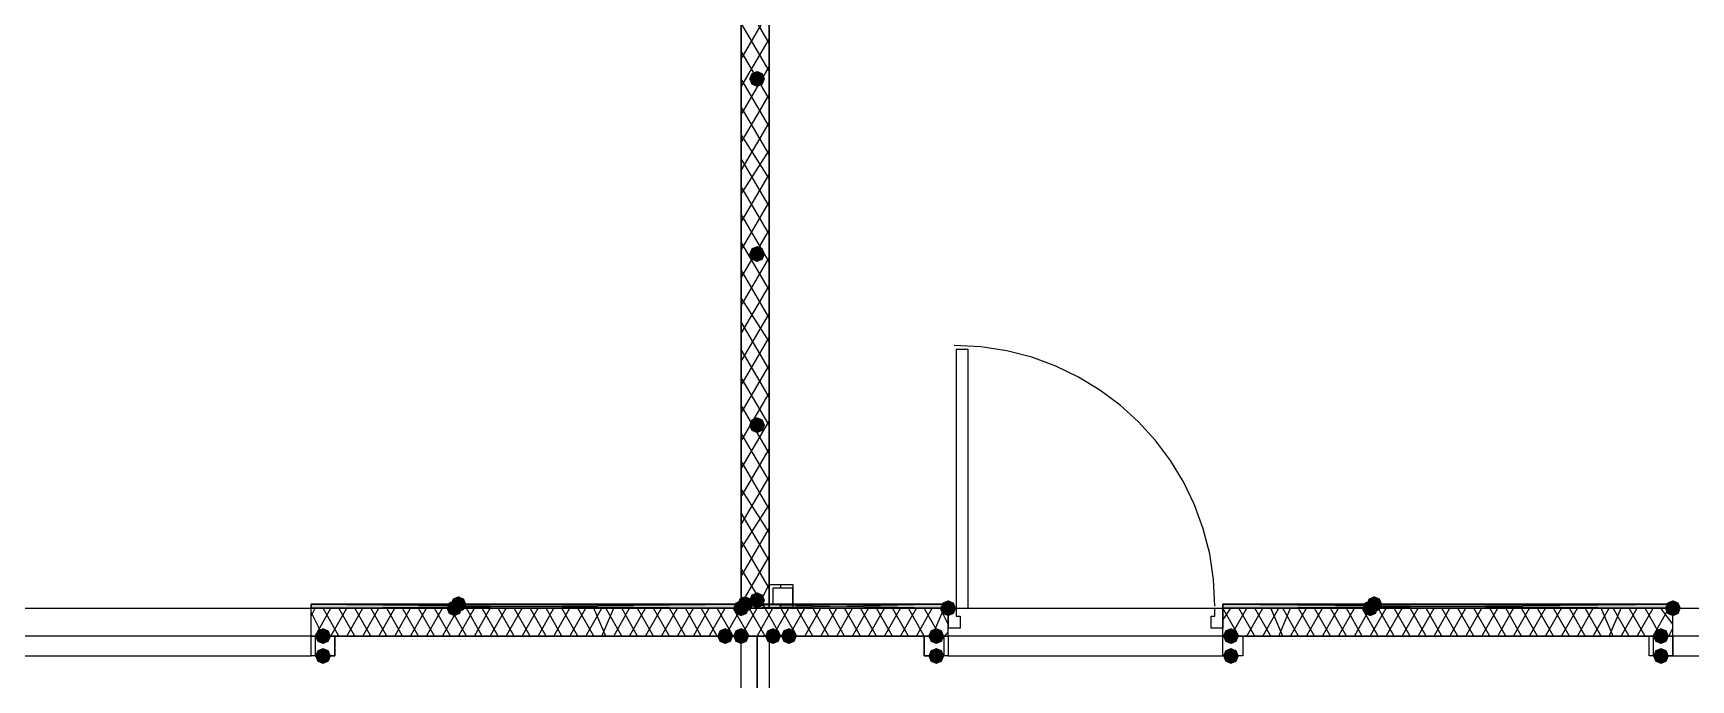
# Model space of a CAD drawing. Header units: millimetres. Extents: x 0 to 420, y 0 to 297.
# Drawn here: x 352.22 to 369.85, y 186.94 to 193.82 of the extents above; entities that cross this region are included whole.
import ezdxf

# ---------------------------------------------------------------- set-up
doc = ezdxf.new("R2010")
doc.units = ezdxf.units.MM
doc.layers.get('0').update_dxf_attribs({"linetype": 'CONTINUOUS'})

msp = doc.modelspace()

# ---------------------------------------------------------------- hatches: boundary and pattern name
at = {"true_color": 0x000007}
for points in [[(360.002667, 193.336333), (359.977796, 193.276537), (359.918, 193.251667), (359.858204, 193.276537), (359.833333, 193.336333), (359.858204, 193.396129), (359.918, 193.421), (359.977796, 193.396129)], [(360.002667, 191.473667), (359.977796, 191.413871), (359.918, 191.389), (359.858204, 191.413871), (359.833333, 191.473667), (359.858204, 191.533462), (359.918, 191.558333), (359.977796, 191.533463)], [(360.002667, 189.653333), (359.977796, 189.593537), (359.918, 189.568667), (359.858204, 189.593537), (359.833333, 189.653333), (359.858204, 189.713129), (359.918, 189.738), (359.977796, 189.713129)], [(360.002667, 187.790667), (359.977796, 187.730871), (359.918, 187.706), (359.858204, 187.730871), (359.833333, 187.790667), (359.858204, 187.850462), (359.918, 187.875333), (359.977796, 187.850463)], [(355.388333, 187.409667), (355.363462, 187.349871), (355.303667, 187.325), (355.243871, 187.349871), (355.219, 187.409667), (355.243871, 187.469462), (355.303667, 187.494333), (355.363462, 187.469463)], [(359.664, 187.409667), (359.639129, 187.349871), (359.579333, 187.325), (359.519537, 187.349871), (359.494667, 187.409667), (359.519537, 187.469462), (359.579333, 187.494333), (359.639129, 187.469463)], [(359.833333, 187.409667), (359.808463, 187.349871), (359.748667, 187.325), (359.688871, 187.349871), (359.664, 187.409667), (359.688871, 187.469462), (359.748667, 187.494333), (359.808462, 187.469463)], [(360.172, 187.409667), (360.147129, 187.349871), (360.087333, 187.325), (360.027538, 187.349871), (360.002667, 187.409667), (360.027537, 187.469462), (360.087333, 187.494333), (360.147129, 187.469463)], [(360.341333, 187.409667), (360.316462, 187.349871), (360.256667, 187.325), (360.196871, 187.349871), (360.172, 187.409667), (360.196871, 187.469462), (360.256667, 187.494333), (360.316462, 187.469463)], [(361.907667, 187.409667), (361.882796, 187.349871), (361.823, 187.325), (361.763204, 187.349871), (361.738333, 187.409667), (361.763204, 187.469462), (361.823, 187.494333), (361.882796, 187.469463)], [(365.040333, 187.409667), (365.015463, 187.349871), (364.955667, 187.325), (364.895871, 187.349871), (364.871, 187.409667), (364.895871, 187.469462), (364.955667, 187.494333), (365.015462, 187.469463)], [(369.612333, 187.409667), (369.587463, 187.349871), (369.527667, 187.325), (369.467871, 187.349871), (369.443, 187.409667), (369.467871, 187.469462), (369.527667, 187.494333), (369.587462, 187.469463)], [(355.388333, 187.198), (355.363462, 187.138204), (355.303667, 187.113333), (355.243871, 187.138204), (355.219, 187.198), (355.243871, 187.257796), (355.303667, 187.282667), (355.363462, 187.257796)], [(361.907667, 187.198), (361.882796, 187.138204), (361.823, 187.113333), (361.763204, 187.138204), (361.738333, 187.198), (361.763204, 187.257796), (361.823, 187.282667), (361.882796, 187.257796)], [(365.040333, 187.198), (365.015463, 187.138204), (364.955667, 187.113333), (364.895871, 187.138204), (364.871, 187.198), (364.895871, 187.257796), (364.955667, 187.282667), (365.015462, 187.257796)], [(369.612333, 187.198), (369.587463, 187.138204), (369.527667, 187.113333), (369.467871, 187.138204), (369.443, 187.198), (369.467871, 187.257796), (369.527667, 187.282667), (369.587462, 187.257796)]]:
    msp.add_hatch(color=0, dxfattribs=at).paths.add_polyline_path(points, flags=0)
h = msp.add_hatch(color=0, dxfattribs=at)
h.paths.add_polyline_path([(359.748667, 187.748333), (355.176667, 187.748333), (359.748667, 187.706)], flags=0)
h.paths.add_polyline_path([(355.176667, 187.748333), (359.748667, 187.706), (355.176667, 187.706)], flags=0)
at = {"true_color": 0x0000fe}
for points in [[(356.785333, 187.706), (356.760463, 187.646204), (356.700667, 187.621333), (356.640871, 187.646204), (356.616, 187.706), (356.640871, 187.765796), (356.700667, 187.790667), (356.760462, 187.765796)], [(356.827667, 187.748333), (356.802796, 187.688537), (356.743, 187.663667), (356.683204, 187.688537), (356.658333, 187.748333), (356.683204, 187.808129), (356.743, 187.833), (356.802796, 187.808129)], [(359.833333, 187.706), (359.808463, 187.646204), (359.748667, 187.621333), (359.688871, 187.646204), (359.664, 187.706), (359.688871, 187.765796), (359.748667, 187.790667), (359.808462, 187.765796)], [(359.833333, 187.706), (359.808463, 187.646204), (359.748667, 187.621333), (359.688871, 187.646204), (359.664, 187.706), (359.688871, 187.765796), (359.748667, 187.790667), (359.808462, 187.765796)], [(359.875667, 187.748333), (359.850796, 187.688537), (359.791, 187.663667), (359.731204, 187.688537), (359.706333, 187.748333), (359.731204, 187.808129), (359.791, 187.833), (359.850796, 187.808129)], [(359.875667, 187.748333), (359.850796, 187.688537), (359.791, 187.663667), (359.731204, 187.688537), (359.706333, 187.748333), (359.731204, 187.808129), (359.791, 187.833), (359.850796, 187.808129)], [(362.034667, 187.706), (362.009796, 187.646204), (361.95, 187.621333), (361.890204, 187.646204), (361.865333, 187.706), (361.890204, 187.765796), (361.95, 187.790667), (362.009796, 187.765796)], [(366.522, 187.706), (366.497129, 187.646204), (366.437333, 187.621333), (366.377538, 187.646204), (366.352667, 187.706), (366.377537, 187.765796), (366.437333, 187.790667), (366.497129, 187.765796)], [(366.564333, 187.748333), (366.539462, 187.688537), (366.479667, 187.663667), (366.419871, 187.688537), (366.395, 187.748333), (366.419871, 187.808129), (366.479667, 187.833), (366.539462, 187.808129)], [(369.739333, 187.706), (369.714462, 187.646204), (369.654667, 187.621333), (369.594871, 187.646204), (369.57, 187.706), (369.594871, 187.765796), (369.654667, 187.790667), (369.714462, 187.765796)]]:
    msp.add_hatch(color=0, dxfattribs=at).paths.add_polyline_path(points, flags=0)
at = {"true_color": 0x000007}
h = msp.add_hatch(color=0, dxfattribs=at)
h.paths.add_polyline_path([(361.95, 187.748333), (359.791, 187.748333), (361.95, 187.706)], flags=0)
h.paths.add_polyline_path([(359.791, 187.748333), (361.95, 187.706), (359.791, 187.706)], flags=0)
h = msp.add_hatch(color=0, dxfattribs=at)
h.paths.add_polyline_path([(369.654667, 187.748333), (364.871, 187.748333), (369.654667, 187.706)], flags=0)
h.paths.add_polyline_path([(364.871, 187.748333), (369.654667, 187.706), (364.871, 187.706)], flags=0)

# ---------------------------------------------------------------- linework, layer by layer
at = {"color": 0, "true_color": 0x000007}
for points in [[(342.646, 187.706), (359.748667, 187.706), (359.748667, 222.207667), (342.646, 222.207667)], [(360.045, 222.207667), (360.045, 187.706), (389.255, 187.706), (389.255, 216.111667), (372.448667, 216.111667), (372.448667, 222.207667)], [(362.034667, 190.457667), (362.034667, 187.706), (362.161667, 187.706), (362.161667, 190.457667)], [(360.299, 187.706), (360.045, 187.706), (360.045, 187.96), (360.299, 187.96)], [(360.299, 187.748333), (360.299, 187.917667), (360.087333, 187.917667), (360.087333, 187.748333)], [(359.748667, 187.748333), (355.176667, 187.748333), (359.748667, 187.706)], [(355.176667, 187.748333), (359.748667, 187.706), (355.176667, 187.706)], [(355.176667, 187.706), (355.176667, 187.748333), (359.748667, 187.748333), (359.748667, 187.706), (355.176667, 187.706), (359.748667, 187.706), (359.748667, 187.748333), (355.176667, 187.748333)], [(361.95, 187.748333), (359.791, 187.748333), (361.95, 187.706)], [(359.791, 187.748333), (361.95, 187.706), (359.791, 187.706)], [(361.95, 187.748333), (359.791, 187.748333), (359.791, 187.706), (361.95, 187.706)], [(361.95, 187.748333), (359.791, 187.748333), (359.791, 187.706), (361.95, 187.706)], [(361.95, 187.494333), (361.95, 187.706), (362.034667, 187.706), (362.034667, 187.621333), (362.077, 187.621333), (362.077, 187.494333)], [(361.95, 187.706), (361.95, 187.494333)], [(364.744, 187.494333), (364.744, 187.621333), (364.786333, 187.621333), (364.786333, 187.706), (364.871, 187.706), (364.871, 187.494333)], [(369.654667, 187.748333), (364.871, 187.748333), (369.654667, 187.706)], [(364.871, 187.748333), (369.654667, 187.706), (364.871, 187.706)], [(364.871, 187.706), (364.871, 187.748333), (369.654667, 187.748333), (369.654667, 187.706), (364.871, 187.706), (369.654667, 187.706), (369.654667, 187.748333), (364.871, 187.748333)], [(364.871, 187.706), (364.871, 187.494333)], [(359.748667, 187.409667), (342.646, 187.409667), (342.646, 176.276), (359.748667, 176.276)], [(355.176667, 187.409667), (355.430667, 187.409667), (355.430667, 187.198), (355.176667, 187.198)], [(355.219, 187.409667), (355.219, 187.198), (355.430667, 187.198), (355.430667, 187.409667)], [(360.256667, 186.69), (359.537, 186.69), (359.537, 186.732333), (359.918, 186.732333), (359.918, 187.409667), (359.537, 187.409667), (360.256667, 187.409667), (359.918, 187.409667), (359.918, 186.732333), (360.256667, 186.732333)], [(376.639667, 187.409667), (360.045, 187.409667), (360.045, 176.276), (376.639667, 176.276)], [(361.95, 187.198), (361.696, 187.198), (361.696, 187.409667), (361.95, 187.409667)], [(361.907667, 187.198), (361.907667, 187.409667), (361.696, 187.409667), (361.696, 187.198)], [(365.082667, 187.198), (364.871, 187.198), (364.871, 187.409667), (365.082667, 187.409667), (365.082667, 187.198), (364.871, 187.198), (364.871, 187.409667), (365.082667, 187.409667)], [(369.400667, 187.409667), (369.654667, 187.409667), (369.654667, 187.198), (369.400667, 187.198)], [(369.443, 187.409667), (369.443, 187.198), (369.654667, 187.198), (369.654667, 187.409667)]]:
    msp.add_lwpolyline(points, close=True, dxfattribs=at)
for points in [[(359.748667, 204.089), (359.748667, 187.706)], [(360.045, 187.706), (360.045, 204.089), (359.748667, 204.089)], [(360.045, 193.717333), (359.748667, 194.225333)], [(359.748667, 193.548), (360.045, 194.056)], [(360.045, 193.421), (359.748667, 193.929)], [(359.748667, 193.251667), (360.045, 193.759667)], [(360.045, 193.124667), (359.748667, 193.632667)], [(359.748667, 192.955333), (360.045, 193.463333)], [(360.045, 192.828333), (359.748667, 193.336333)], [(359.748667, 192.659), (360.045, 193.167)], [(360.045, 192.532), (359.748667, 193.04)], [(359.748667, 192.362667), (360.045, 192.870667)], [(360.045, 192.278), (359.748667, 192.743667)], [(359.748667, 192.108667), (360.045, 192.574333)], [(360.045, 191.981667), (359.748667, 192.489667)], [(359.748667, 191.812333), (360.045, 192.320333)], [(360.045, 191.685333), (359.748667, 192.193333)], [(359.748667, 191.516), (360.045, 192.024)], [(360.045, 191.389), (359.748667, 191.897)], [(359.748667, 191.219667), (360.045, 191.727667)], [(360.045, 191.092667), (359.748667, 191.600667)], [(359.748667, 190.923333), (360.045, 191.431333)], [(360.045, 190.796333), (359.748667, 191.304333)], [(359.748667, 190.627), (360.045, 191.135)], [(360.045, 190.542333), (359.748667, 191.008)], [(359.748667, 190.330667), (360.045, 190.838667)], [(360.045, 190.246), (359.748667, 190.754)], [(359.748667, 190.076667), (360.045, 190.584667)], [(360.045, 189.949667), (359.748667, 190.457667)], [(364.786333, 187.727167), (364.772018, 188.010673), (364.729999, 188.285989), (364.661672, 188.551722), (364.56843, 188.806479), (364.451667, 189.048864), (364.312777, 189.277484), (364.153153, 189.490946), (363.974189, 189.687856), (363.777279, 189.86682), (363.563817, 190.026444), (363.335197, 190.165334), (363.092812, 190.282097), (362.838056, 190.375339), (362.572323, 190.443666), (362.297006, 190.485684), (362.0135, 190.5)], [(359.748667, 189.780333), (360.045, 190.288333)], [(360.045, 189.653333), (359.748667, 190.161333)], [(359.748667, 189.484), (360.045, 189.992)], [(360.045, 189.357), (359.748667, 189.865)], [(359.748667, 189.187667), (360.045, 189.695667)], [(360.045, 189.060667), (359.748667, 189.568667)], [(359.748667, 188.891333), (360.045, 189.399333)], [(360.045, 188.764333), (359.748667, 189.272333)], [(359.748667, 188.595), (360.045, 189.103)], [(360.045, 188.510333), (359.748667, 188.976)], [(359.748667, 188.341), (360.045, 188.806667)], [(360.045, 188.214), (359.748667, 188.722)], [(359.748667, 188.044667), (360.045, 188.552667)], [(360.045, 187.917667), (359.748667, 188.425667)], [(359.748667, 187.748333), (360.045, 188.256333)], [(360.002667, 187.706), (359.748667, 188.129333)], [(359.918, 187.706), (360.045, 187.96)], [(360.172, 187.917667), (360.172, 187.96)], [(359.748667, 187.706), (355.176667, 187.706), (359.748667, 187.748333), (355.176667, 187.748333)], [(355.176667, 187.621333), (355.219, 187.706)], [(355.176667, 187.409667), (355.176667, 187.706)], [(355.176667, 187.409667), (355.176667, 187.706)], [(359.748667, 187.706), (355.176667, 187.706)], [(355.219, 187.409667), (355.388333, 187.706)], [(355.473, 187.409667), (355.303667, 187.706)], [(355.388333, 187.409667), (355.557667, 187.706)], [(355.642333, 187.409667), (355.473, 187.706)], [(355.557667, 187.409667), (355.727, 187.706)], [(355.811667, 187.409667), (355.642333, 187.706)], [(355.727, 187.409667), (355.896333, 187.706)], [(355.981, 187.409667), (355.811667, 187.706)], [(355.896333, 187.409667), (356.065667, 187.706)], [(356.150333, 187.409667), (355.981, 187.706)], [(356.065667, 187.409667), (356.235, 187.706)], [(356.319667, 187.409667), (356.150333, 187.706)], [(356.235, 187.409667), (356.404333, 187.706)], [(356.489, 187.409667), (356.319667, 187.706)], [(356.404333, 187.409667), (356.573667, 187.706)], [(356.658333, 187.409667), (356.489, 187.706)], [(356.573667, 187.409667), (356.743, 187.706)], [(356.827667, 187.409667), (356.658333, 187.706)], [(356.743, 187.409667), (356.912333, 187.706)], [(356.997, 187.409667), (356.827667, 187.706)], [(356.912333, 187.409667), (357.081667, 187.706)], [(357.166333, 187.409667), (356.997, 187.706)], [(357.081667, 187.409667), (357.251, 187.706)], [(357.335667, 187.409667), (357.166333, 187.706)], [(357.251, 187.409667), (357.420333, 187.706)], [(357.505, 187.409667), (357.335667, 187.706)], [(357.420333, 187.409667), (357.589667, 187.706)], [(357.674333, 187.409667), (357.505, 187.706)], [(357.589667, 187.409667), (357.759, 187.706)], [(357.843667, 187.409667), (357.674333, 187.706)], [(357.759, 187.409667), (357.928333, 187.706)], [(358.013, 187.409667), (357.843667, 187.706)], [(357.928333, 187.409667), (358.097667, 187.706)], [(358.182333, 187.409667), (358.013, 187.706)], [(358.097667, 187.409667), (358.267, 187.706)], [(358.309333, 187.409667), (358.182333, 187.706)], [(358.267, 187.409667), (358.394, 187.706)], [(358.478667, 187.409667), (358.309333, 187.706)], [(358.394, 187.409667), (358.563333, 187.706)], [(358.648, 187.409667), (358.478667, 187.706)], [(358.563333, 187.409667), (358.732667, 187.706)], [(358.817333, 187.409667), (358.648, 187.706)], [(358.732667, 187.409667), (358.902, 187.706)], [(358.986667, 187.409667), (358.817333, 187.706)], [(358.902, 187.409667), (359.071333, 187.706)], [(359.156, 187.409667), (358.986667, 187.706)], [(359.071333, 187.409667), (359.240667, 187.706)], [(359.325333, 187.409667), (359.156, 187.706)], [(359.240667, 187.409667), (359.41, 187.706)], [(359.494667, 187.409667), (359.325333, 187.706)], [(359.41, 187.409667), (359.579333, 187.706)], [(359.664, 187.409667), (359.494667, 187.706)], [(359.579333, 187.409667), (359.748667, 187.706)], [(359.833333, 187.409667), (359.664, 187.706)], [(359.833333, 187.706), (359.748667, 187.833)], [(359.748667, 187.409667), (359.918, 187.706)], [(361.95, 187.748333), (359.791, 187.748333), (361.95, 187.748333), (359.791, 187.706)], [(360.002667, 187.409667), (359.833333, 187.706)], [(359.918, 187.409667), (360.087333, 187.706)], [(360.172, 187.409667), (360.002667, 187.706)], [(361.95, 187.706), (360.045, 187.706)], [(360.087333, 187.409667), (360.256667, 187.706)], [(360.172, 187.706), (360.172, 187.748333)], [(360.341333, 187.409667), (360.172, 187.706)], [(360.256667, 187.409667), (360.426, 187.706)], [(360.510667, 187.409667), (360.341333, 187.706)], [(360.426, 187.409667), (360.595333, 187.706)], [(360.68, 187.409667), (360.510667, 187.706)], [(360.595333, 187.409667), (360.764667, 187.706)], [(360.849333, 187.409667), (360.68, 187.706)], [(360.764667, 187.409667), (360.934, 187.706)], [(361.018667, 187.409667), (360.849333, 187.706)], [(360.934, 187.409667), (361.103333, 187.706)], [(361.188, 187.409667), (361.018667, 187.706)], [(361.103333, 187.409667), (361.272667, 187.706)], [(361.357333, 187.409667), (361.188, 187.706)], [(361.272667, 187.409667), (361.442, 187.706)], [(361.526667, 187.409667), (361.357333, 187.706)], [(361.442, 187.409667), (361.611333, 187.706)], [(361.696, 187.409667), (361.526667, 187.706)], [(361.611333, 187.409667), (361.780667, 187.706)], [(361.865333, 187.409667), (361.696, 187.706)], [(361.780667, 187.409667), (361.907667, 187.706)], [(361.95, 187.536667), (361.865333, 187.706)], [(361.95, 187.409667), (361.95, 187.494333), (361.95, 187.706)], [(369.654667, 187.706), (364.871, 187.706), (369.654667, 187.748333), (364.871, 187.748333)], [(364.871, 187.579), (364.955667, 187.706)], [(365.040333, 187.409667), (364.871, 187.706)], [(364.871, 187.409667), (364.871, 187.494333), (364.871, 187.706)], [(369.654667, 187.706), (364.871, 187.706)], [(364.955667, 187.409667), (365.125, 187.706)], [(365.209667, 187.409667), (365.040333, 187.706)], [(365.125, 187.409667), (365.294333, 187.706)], [(365.379, 187.409667), (365.209667, 187.706)], [(365.294333, 187.409667), (365.463667, 187.706)], [(365.506, 187.409667), (365.379, 187.706)], [(365.463667, 187.409667), (365.590667, 187.706)], [(365.675333, 187.409667), (365.506, 187.706)], [(365.590667, 187.409667), (365.76, 187.706)], [(365.844667, 187.409667), (365.675333, 187.706)], [(365.76, 187.409667), (365.929333, 187.706)], [(366.014, 187.409667), (365.844667, 187.706)], [(365.929333, 187.409667), (366.098667, 187.706)], [(366.183333, 187.409667), (366.014, 187.706)], [(366.098667, 187.409667), (366.268, 187.706)], [(366.352667, 187.409667), (366.183333, 187.706)], [(366.268, 187.409667), (366.437333, 187.706)], [(366.522, 187.409667), (366.352667, 187.706)], [(366.437333, 187.409667), (366.606667, 187.706)], [(366.691333, 187.409667), (366.522, 187.706)], [(366.606667, 187.409667), (366.776, 187.706)], [(366.860667, 187.409667), (366.691333, 187.706)], [(366.776, 187.409667), (366.945333, 187.706)], [(367.03, 187.409667), (366.860667, 187.706)], [(366.945333, 187.409667), (367.114667, 187.706)], [(367.199333, 187.409667), (367.03, 187.706)], [(367.114667, 187.409667), (367.284, 187.706)], [(367.368667, 187.409667), (367.199333, 187.706)], [(367.284, 187.409667), (367.453333, 187.706)], [(367.538, 187.409667), (367.368667, 187.706)], [(367.453333, 187.409667), (367.622667, 187.706)], [(367.707333, 187.409667), (367.538, 187.706)], [(367.622667, 187.409667), (367.792, 187.706)], [(367.876667, 187.409667), (367.707333, 187.706)], [(367.792, 187.409667), (367.961333, 187.706)], [(368.046, 187.409667), (367.876667, 187.706)], [(367.961333, 187.409667), (368.130667, 187.706)], [(368.215333, 187.409667), (368.046, 187.706)], [(368.130667, 187.409667), (368.3, 187.706)], [(368.384667, 187.409667), (368.215333, 187.706)], [(368.3, 187.409667), (368.469333, 187.706)], [(368.554, 187.409667), (368.384667, 187.706)], [(368.469333, 187.409667), (368.638667, 187.706)], [(368.723333, 187.409667), (368.554, 187.706)], [(368.638667, 187.409667), (368.808, 187.706)], [(368.892667, 187.409667), (368.723333, 187.706)], [(368.808, 187.409667), (368.977333, 187.706)], [(369.019667, 187.409667), (368.892667, 187.706)], [(368.977333, 187.409667), (369.104333, 187.706)], [(369.189, 187.409667), (369.019667, 187.706)], [(369.104333, 187.409667), (369.273667, 187.706)], [(369.358333, 187.409667), (369.189, 187.706)], [(369.273667, 187.409667), (369.443, 187.706)], [(369.527667, 187.409667), (369.358333, 187.706)], [(369.443, 187.409667), (369.612333, 187.706)], [(369.654667, 187.536667), (369.527667, 187.706)], [(369.654667, 187.409667), (369.654667, 187.706)], [(369.654667, 187.409667), (369.654667, 187.706)], [(355.303667, 187.409667), (355.176667, 187.663667)], [(353.017667, 187.409667), (350.858667, 187.409667), (350.858667, 187.325)], [(355.176667, 187.325), (355.176667, 187.409667), (353.017667, 187.409667)], [(355.176667, 187.409667), (361.95, 187.409667)], [(359.918, 186.69), (359.918, 187.409667)], [(361.907667, 187.409667), (361.95, 187.452)], [(361.95, 187.409667), (361.95, 187.494333)], [(363.389333, 187.409667), (361.95, 187.409667), (361.95, 187.325)], [(364.871, 187.325), (364.871, 187.409667), (363.389333, 187.409667)], [(364.871, 187.409667), (364.871, 187.494333)], [(364.871, 187.409667), (369.654667, 187.409667)], [(369.612333, 187.409667), (369.654667, 187.494333)], [(371.813667, 187.409667), (369.654667, 187.409667), (369.654667, 187.325)], [(350.858667, 187.325), (350.858667, 187.198), (353.017667, 187.198)], [(353.017667, 187.198), (355.176667, 187.198), (355.176667, 187.325)], [(361.95, 187.325), (361.95, 187.198), (363.389333, 187.198)], [(363.389333, 187.198), (364.871, 187.198), (364.871, 187.325)], [(369.654667, 187.325), (369.654667, 187.198), (371.813667, 187.198)]]:
    msp.add_lwpolyline(points, dxfattribs=at)

doc.saveas('drawing.dxf')
